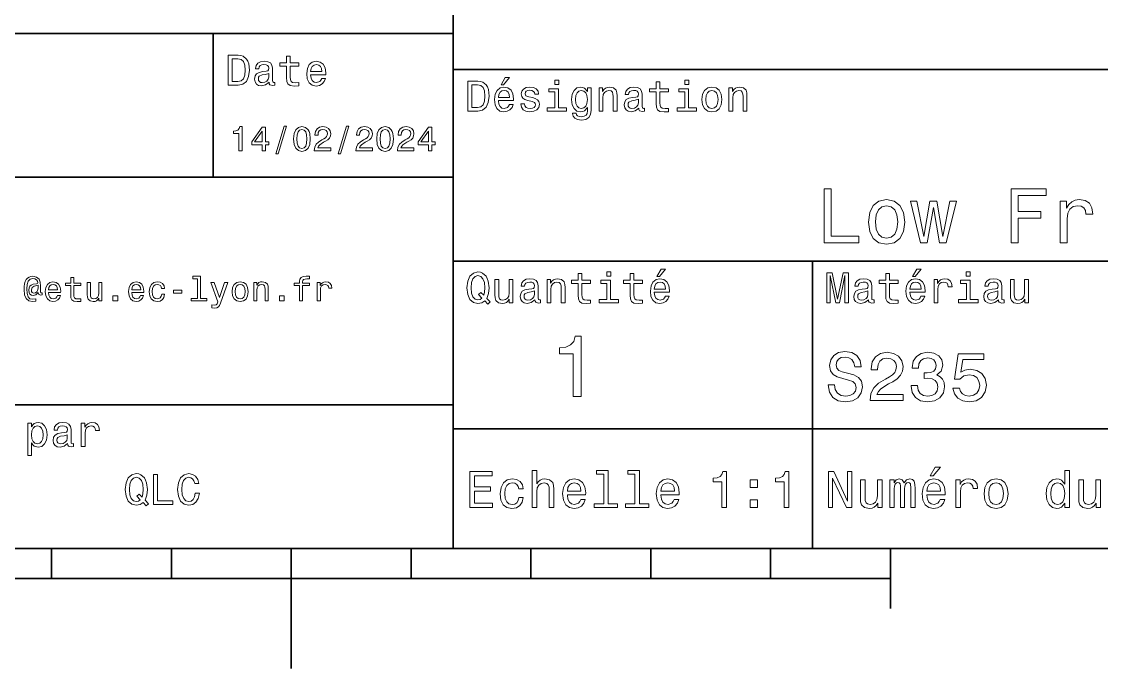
# Model space of a CAD drawing. Extents: x 0 to 297, y 0 to 210.
# Drawn here: x 126 to 216.1, y 0 to 54 of the extents above; entities that cross this region are included whole.
import ezdxf

# ---------------------------------------------------------------- set-up
doc = ezdxf.new("R2010")
doc.units = 0

msp = doc.modelspace()

# ---------------------------------------------------------------- linework, layer by layer
at = {"color": 7, "lineweight": 35}
for p, q in [((162, 10), (162, 70)), ((97, 53), (162, 53)), ((162, 50), (287, 50)), ((97, 41), (162, 41)), ((162, 34), (287, 34)), ((97, 22), (162, 22)), ((162, 20), (287, 20)), ((10, 10), (287, 10)), ((97, 10), (287, 10)), ((98.5, 7.5), (198.5, 7.5))]:
    msp.add_line(p, q, dxfattribs=at)
at = {"color": 7, "lineweight": 35, "ltscale": 0.3}
msp.add_line((142, 41), (142, 53), dxfattribs=at)
at = {"color": 7, "lineweight": 35, "ltscale": 0.35}
msp.add_line((192, 20), (192, 34), dxfattribs=at)
at = {"color": 7, "lineweight": 35, "ltscale": 0.25}
for p, q in [((192, 10), (192, 20)), ((148.5, 10), (148.5, 0))]:
    msp.add_line(p, q, dxfattribs=at)
at = {"color": 7, "lineweight": 35, "ltscale": 0.0625}
for p, q in [((128.5, 10), (128.5, 7.5)), ((138.5, 10), (138.5, 7.5)), ((158.5, 10), (158.5, 7.5)), ((168.5, 10), (168.5, 7.5)), ((178.5, 10), (178.5, 7.5)), ((188.5, 10), (188.5, 7.5))]:
    msp.add_line(p, q, dxfattribs=at)
at = {"color": 7, "lineweight": 35, "ltscale": 0.125}
msp.add_line((198.5, 10), (198.5, 5), dxfattribs=at)
at = {"color": 7, "lineweight": 13}
for points in [[(144.080688, 51.190563), (143.248566, 51.190563), (143.248566, 48.690563), (144.080688, 48.690563), (144.473343, 48.769814), (144.765137, 49.011169), (144.945251, 49.40382), (145.010086, 49.940563), (144.952454, 50.488113), (144.880402, 50.70425), (144.779541, 50.877163), (144.487747, 51.111313), (144.296829, 51.168949)], [(144.055481, 50.891571), (144.329254, 50.837536), (144.516571, 50.671829), (144.628235, 50.376442), (144.664261, 49.940563), (144.624634, 49.519093), (144.51297, 49.223705), (144.322052, 49.047192), (144.055481, 48.989555), (143.583572, 48.989555), (143.583572, 50.891571)], [(146.656342, 48.942726), (146.656342, 48.931919), (146.674347, 48.809441), (146.728394, 48.722984), (146.955338, 48.654541), (147.131851, 48.683357), (147.131851, 48.928314), (147.056198, 48.917507), (146.955338, 48.96434), (146.937317, 49.108429), (146.937317, 50.109871), (146.894089, 50.365635), (146.768005, 50.54575), (146.548264, 50.65382), (146.23848, 50.693443), (145.935883, 50.650219), (145.71254, 50.52774), (145.572052, 50.336815), (145.525223, 50.084656), (145.525223, 50.063042), (145.809799, 50.063042), (145.835022, 50.21434), (145.914261, 50.322407), (146.043945, 50.387249), (146.227661, 50.412464), (146.404175, 50.394455), (146.530258, 50.34042), (146.605911, 50.246758), (146.631119, 50.117077), (146.616714, 49.965778), (146.559082, 49.890129), (146.414978, 49.854107), (146.144806, 49.825291), (145.835022, 49.760448), (145.61528, 49.645176), (145.485596, 49.465057), (145.445969, 49.19849), (145.481995, 48.960735), (145.593658, 48.784222), (145.773773, 48.67255), (146.022339, 48.632927), (146.357346, 48.708576)], [(148.100861, 50.289986), (148.100861, 49.320965), (148.122482, 49.007565), (148.223343, 48.791428), (148.425079, 48.665348), (148.767288, 48.62212), (149.141937, 48.640129), (149.141937, 48.913906), (148.868149, 48.892292), (148.619598, 48.921112), (148.486313, 49.011169), (148.42868, 49.162464), (148.417862, 49.375), (148.417862, 50.289986), (149.141937, 50.289986), (149.141937, 50.560158), (148.417862, 50.560158), (148.417862, 51.125721), (148.100861, 51.125721), (148.100861, 50.560158), (147.553314, 50.560158), (147.553314, 50.289986)], [(150.121765, 49.565922), (151.389771, 49.565922), (151.393372, 49.713619), (151.335739, 50.127884), (151.177231, 50.437683), (150.925079, 50.625), (150.590057, 50.693443), (150.262253, 50.621399), (150.010086, 50.41967), (149.847977, 50.091862), (149.790344, 49.659584), (149.844376, 49.216499), (150.006485, 48.892292), (150.255051, 48.690563), (150.579254, 48.62212), (150.860229, 48.668949), (151.090775, 48.791428), (151.260086, 48.98595), (151.357346, 49.245319), (151.043945, 49.245319), (150.979111, 49.101227), (150.885452, 48.993156), (150.618881, 48.9067), (150.413544, 48.946327), (150.258652, 49.072407), (150.157776, 49.27774), (150.121765, 49.555115)], [(146.620316, 49.367798), (146.577087, 49.180477), (146.461823, 49.036385), (146.28891, 48.942726), (146.07637, 48.910305), (145.939484, 48.928314), (145.842224, 48.98595), (145.780975, 49.086815), (145.76297, 49.227306), (145.777374, 49.353386), (145.835022, 49.443443), (146.065567, 49.544312), (146.357346, 49.587536), (146.620316, 49.673992)], [(150.121765, 49.832493), (150.161377, 50.081055), (150.258652, 50.264771), (150.406342, 50.376442), (150.600861, 50.416069), (150.791794, 50.376442), (150.939484, 50.264771), (151.029541, 50.081055), (151.061966, 49.832493)], [(164.080688, 49.030979), (163.248566, 49.030979), (163.248566, 46.530979), (164.080688, 46.530979), (164.473343, 46.610229), (164.765137, 46.851585), (164.945251, 47.244236), (165.010086, 47.780979), (164.952454, 48.328529), (164.880402, 48.544666), (164.779541, 48.717579), (164.487747, 48.951729), (164.296829, 49.009365)], [(164.055481, 48.731987), (164.329254, 48.677952), (164.516571, 48.512245), (164.628235, 48.216858), (164.664261, 47.780979), (164.624634, 47.359509), (164.51297, 47.064121), (164.322052, 46.887608), (164.055481, 46.829971), (163.583572, 46.829971), (163.583572, 48.731987)], [(166.004318, 48.728386), (166.216858, 48.728386), (166.717575, 49.340778), (166.364548, 49.340778)], [(170.824203, 49.117435), (170.489197, 49.117435), (170.489197, 48.757202), (170.824203, 48.757202)], [(178.943802, 48.130402), (178.943802, 47.161381), (178.965424, 46.84798), (179.066284, 46.631844), (179.268005, 46.505764), (179.610229, 46.462536), (179.984863, 46.480545), (179.984863, 46.754322), (179.71109, 46.732708), (179.46254, 46.761528), (179.329254, 46.851585), (179.271606, 47.00288), (179.260803, 47.215416), (179.260803, 48.130402), (179.984863, 48.130402), (179.984863, 48.400574), (179.260803, 48.400574), (179.260803, 48.966137), (178.943802, 48.966137), (178.943802, 48.400574), (178.396255, 48.400574), (178.396255, 48.130402)], [(181.667145, 49.117435), (181.332138, 49.117435), (181.332138, 48.757202), (181.667145, 48.757202)], [(165.784576, 47.406338), (167.052597, 47.406338), (167.056198, 47.554035), (166.998566, 47.9683), (166.840057, 48.278099), (166.587891, 48.465416), (166.252884, 48.533859), (165.925079, 48.461815), (165.672913, 48.260086), (165.510803, 47.932278), (165.453171, 47.5), (165.507202, 47.056915), (165.669312, 46.732708), (165.917862, 46.530979), (166.242081, 46.462536), (166.523056, 46.509365), (166.753601, 46.631844), (166.922913, 46.826366), (167.020172, 47.085735), (166.706772, 47.085735), (166.641937, 46.941643), (166.548264, 46.833572), (166.281708, 46.747116), (166.07637, 46.786743), (165.921463, 46.912823), (165.820602, 47.118156), (165.784576, 47.395531)], [(165.784576, 47.672909), (165.824203, 47.921471), (165.921463, 48.105186), (166.069168, 48.216858), (166.263687, 48.256485), (166.454605, 48.216858), (166.60231, 48.105186), (166.692368, 47.921471), (166.724777, 47.672909)], [(168.623199, 47.658501), (168.317001, 47.730545), (168.090057, 47.8134), (168.014404, 47.982708), (168.036026, 48.101585), (168.111664, 48.188038), (168.234146, 48.242073), (168.41066, 48.263687), (168.579971, 48.242073), (168.713257, 48.177231), (168.799713, 48.079971), (168.835739, 47.950287), (169.145538, 47.950287), (169.145538, 47.957493), (169.091492, 48.191643), (168.943802, 48.375359), (168.713257, 48.490635), (168.41066, 48.533859), (168.104462, 48.490635), (167.881119, 48.371758), (167.740631, 48.195244), (167.697403, 47.971901), (167.729828, 47.755764), (167.830688, 47.604465), (167.996399, 47.496399), (168.237747, 47.42075), (168.590775, 47.334293), (168.806915, 47.244236), (168.864548, 47.172188), (168.886169, 47.064121), (168.853745, 46.930836), (168.767288, 46.829971), (168.626801, 46.765129), (168.439484, 46.743515), (168.241348, 46.765129), (168.09726, 46.840778), (168, 46.963257), (167.960373, 47.132565), (167.654175, 47.132565), (167.704605, 46.844379), (167.85231, 46.635445), (168.086456, 46.509365), (168.41066, 46.462536), (168.749283, 46.509365), (168.997833, 46.635445), (169.149139, 46.837173), (169.203171, 47.100143), (169.163544, 47.327087), (169.05188, 47.481987), (168.868149, 47.582851)], [(170.8134, 46.79755), (170.8134, 48.400574), (169.999283, 48.400574), (169.999283, 48.130402), (170.496399, 48.130402), (170.496399, 46.79755), (169.847977, 46.79755), (169.847977, 46.530979), (171.469025, 46.530979), (171.469025, 46.79755)], [(173.518738, 46.617435), (173.518738, 48.465416), (173.216141, 48.465416), (173.216141, 48.152016), (172.967575, 48.4366), (172.816284, 48.508644), (172.646973, 48.533859), (172.340775, 48.461815), (172.103027, 48.260086), (171.94812, 47.935879), (171.894089, 47.5), (171.94812, 47.060516), (172.103027, 46.736309), (172.340775, 46.530979), (172.646973, 46.462536), (172.819885, 46.487751), (172.963974, 46.552593), (173.216141, 46.826366), (173.216141, 46.552593), (173.187317, 46.336456), (173.108063, 46.181557), (172.956772, 46.091499), (172.729828, 46.059078), (172.531708, 46.080692), (172.391205, 46.134727), (172.30835, 46.228386), (172.283142, 46.354465), (171.976944, 46.354465), (171.976944, 46.340057), (172.023773, 46.109509), (172.167862, 45.9366), (172.398407, 45.824928), (172.711823, 45.785301), (173.086456, 45.839336), (173.335022, 45.990635), (173.47551, 46.253601)], [(172.221909, 47.5), (172.254318, 47.820606), (172.351593, 48.058357), (172.502884, 48.198845), (172.704605, 48.249279), (172.917145, 48.198845), (173.075653, 48.058357), (173.172913, 47.820606), (173.208939, 47.5), (173.172913, 47.172188), (173.075653, 46.938038), (172.917145, 46.793949), (172.704605, 46.747116), (172.502884, 46.793949), (172.351593, 46.938038), (172.254318, 47.175793)], [(174.181549, 46.530979), (174.498566, 46.530979), (174.498566, 47.647694), (174.530975, 47.903458), (174.635452, 48.090778), (174.797546, 48.206051), (175.013687, 48.249279), (175.1866, 48.213257), (175.294662, 48.115993), (175.348709, 47.953888), (175.366714, 47.737751), (175.366714, 46.530979), (175.683716, 46.530979), (175.683716, 47.802593), (175.669312, 48.058357), (175.604462, 48.270893), (175.391937, 48.465416), (175.060516, 48.533859), (174.876801, 48.508644), (174.721909, 48.440201), (174.588623, 48.324928), (174.484146, 48.170029), (174.484146, 48.465416), (174.181549, 48.465416)], [(177.499283, 46.783142), (177.499283, 46.772335), (177.517288, 46.649857), (177.57132, 46.5634), (177.798264, 46.494957), (177.974777, 46.523773), (177.974777, 46.76873), (177.899139, 46.757923), (177.798264, 46.804756), (177.780258, 46.948845), (177.780258, 47.950287), (177.73703, 48.206051), (177.610947, 48.386166), (177.391205, 48.494236), (177.081406, 48.533859), (176.778824, 48.490635), (176.555481, 48.368156), (176.414978, 48.177231), (176.368149, 47.925072), (176.368149, 47.903458), (176.65274, 47.903458), (176.677948, 48.054756), (176.757202, 48.162823), (176.886887, 48.227665), (177.070602, 48.25288), (177.247116, 48.234871), (177.373199, 48.180836), (177.448853, 48.087173), (177.47406, 47.957493), (177.459656, 47.806194), (177.402023, 47.730545), (177.257919, 47.694523), (176.987747, 47.665707), (176.677948, 47.600864), (176.458206, 47.485592), (176.328537, 47.305473), (176.28891, 47.038906), (176.324921, 46.801151), (176.4366, 46.624638), (176.616714, 46.512966), (176.86528, 46.473343), (177.200287, 46.548992)], [(181.656342, 46.79755), (181.656342, 48.400574), (180.842224, 48.400574), (180.842224, 48.130402), (181.33934, 48.130402), (181.33934, 46.79755), (180.690918, 46.79755), (180.690918, 46.530979), (182.311966, 46.530979), (182.311966, 46.79755)], [(182.762253, 47.496399), (182.819885, 47.056915), (182.985596, 46.732708), (183.248566, 46.530979), (183.601593, 46.462536), (183.951004, 46.530979), (184.213974, 46.729107), (184.379684, 47.053314), (184.440918, 47.496399), (184.379684, 47.935879), (184.213974, 48.263687), (183.951004, 48.461815), (183.601593, 48.533859), (183.248566, 48.461815), (182.985596, 48.260086), (182.819885, 47.935879)], [(183.086456, 47.5), (183.118881, 47.824207), (183.219742, 48.058357), (183.381851, 48.20245), (183.601593, 48.25288), (183.817719, 48.20245), (183.979828, 48.061958), (184.080688, 47.824207), (184.116714, 47.5), (184.080688, 47.172188), (183.979828, 46.934437), (183.817719, 46.790344), (183.601593, 46.743515), (183.381851, 46.790344), (183.219742, 46.934437), (183.118881, 47.172188)], [(185.024506, 46.530979), (185.341492, 46.530979), (185.341492, 47.647694), (185.373917, 47.903458), (185.478394, 48.090778), (185.640488, 48.206051), (185.856628, 48.249279), (186.029541, 48.213257), (186.137604, 48.115993), (186.19165, 47.953888), (186.209656, 47.737751), (186.209656, 46.530979), (186.526657, 46.530979), (186.526657, 47.802593), (186.512253, 48.058357), (186.447403, 48.270893), (186.234879, 48.465416), (185.903458, 48.533859), (185.719742, 48.508644), (185.56485, 48.440201), (185.431564, 48.324928), (185.327087, 48.170029), (185.327087, 48.465416), (185.024506, 48.465416)], [(177.463257, 47.208214), (177.420029, 47.020893), (177.304749, 46.876801), (177.131851, 46.783142), (176.919312, 46.750721), (176.782425, 46.76873), (176.68515, 46.826366), (176.623917, 46.927231), (176.605911, 47.067722), (176.620316, 47.193802), (176.677948, 47.283859), (176.908508, 47.384727), (177.200287, 47.427952), (177.463257, 47.514408)], [(144.14122, 43.224785), (144.403458, 43.224785), (144.403458, 45.239193), (144.207504, 45.239193), (144.155624, 45.0634), (144.05188, 44.945248), (143.893372, 44.876083), (143.674362, 44.853027), (143.674362, 44.648415), (144.14122, 44.648415)], [(146.086456, 43.224785), (146.345825, 43.224785), (146.345825, 43.720463), (146.631134, 43.720463), (146.631134, 43.951008), (146.345825, 43.951008), (146.345825, 45.181557), (146.083572, 45.181557), (145.207504, 43.974064), (145.207504, 43.720463), (146.086456, 43.720463)], [(147.213257, 42.956772), (147.412109, 42.956772), (148.109512, 45.279541), (147.907791, 45.279541)], [(148.703171, 44.201729), (148.746399, 43.749279), (148.881851, 43.426514), (149.097992, 43.230549), (149.397705, 43.167149), (149.694534, 43.230549), (149.910675, 43.426514), (150.043228, 43.749279), (150.08934, 44.201729), (150.043228, 44.651299), (149.98848, 44.829971), (149.910675, 44.976948), (149.694534, 45.172913), (149.397705, 45.239193), (149.097992, 45.172913), (148.881851, 44.974064), (148.746399, 44.651299)], [(150.429398, 43.224785), (151.804047, 43.224785), (151.804047, 43.472622), (150.71759, 43.472622), (150.778107, 43.60807), (150.881851, 43.720463), (151.201736, 43.925072), (151.371765, 44.011528), (151.561966, 44.135448), (151.697418, 44.279541), (151.775223, 44.44957), (151.804047, 44.642651), (151.755051, 44.884727), (151.619598, 45.074928), (151.412109, 45.195965), (151.144104, 45.239193), (150.867447, 45.190201), (150.657059, 45.054756), (150.521622, 44.838619), (150.47551, 44.553314), (150.47551, 44.51297), (150.737762, 44.51297), (150.737762, 44.536022), (150.763687, 44.731991), (150.841507, 44.876083), (150.965424, 44.9683), (151.129684, 45), (151.296829, 44.971184), (151.420746, 44.899136), (151.50145, 44.786743), (151.530258, 44.645535), (151.510086, 44.51297), (151.455338, 44.400578), (151.363113, 44.302593), (151.236313, 44.216141), (151.066284, 44.12392), (150.783859, 43.945248), (150.585022, 43.755043), (150.466858, 43.524498), (150.429398, 43.233429)], [(152.417877, 42.956772), (152.616714, 42.956772), (153.314133, 45.279541), (153.112396, 45.279541)], [(153.899139, 43.224785), (155.273773, 43.224785), (155.273773, 43.472622), (154.187317, 43.472622), (154.247849, 43.60807), (154.351593, 43.720463), (154.671478, 43.925072), (154.841507, 44.011528), (155.031708, 44.135448), (155.167145, 44.279541), (155.244965, 44.44957), (155.273773, 44.642651), (155.224792, 44.884727), (155.08934, 45.074928), (154.881851, 45.195965), (154.613831, 45.239193), (154.337173, 45.190201), (154.126801, 45.054756), (153.991364, 44.838619), (153.945251, 44.553314), (153.945251, 44.51297), (154.207504, 44.51297), (154.207504, 44.536022), (154.233429, 44.731991), (154.311249, 44.876083), (154.435165, 44.9683), (154.599426, 45), (154.766571, 44.971184), (154.890488, 44.899136), (154.971191, 44.786743), (155, 44.645535), (154.979828, 44.51297), (154.925079, 44.400578), (154.832855, 44.302593), (154.706055, 44.216141), (154.536026, 44.12392), (154.253601, 43.945248), (154.054764, 43.755043), (153.9366, 43.524498), (153.899139, 43.233429)], [(155.642654, 44.201729), (155.685883, 43.749279), (155.821335, 43.426514), (156.037476, 43.230549), (156.337173, 43.167149), (156.634003, 43.230549), (156.850143, 43.426514), (156.982712, 43.749279), (157.028824, 44.201729), (156.982712, 44.651299), (156.927963, 44.829971), (156.850143, 44.976948), (156.634003, 45.172913), (156.337173, 45.239193), (156.037476, 45.172913), (155.821335, 44.974064), (155.685883, 44.651299)], [(157.368881, 43.224785), (158.743515, 43.224785), (158.743515, 43.472622), (157.657059, 43.472622), (157.71759, 43.60807), (157.821335, 43.720463), (158.14122, 43.925072), (158.311249, 44.011528), (158.50145, 44.135448), (158.636887, 44.279541), (158.714706, 44.44957), (158.743515, 44.642651), (158.694534, 44.884727), (158.559082, 45.074928), (158.351593, 45.195965), (158.083572, 45.239193), (157.806915, 45.190201), (157.596542, 45.054756), (157.461105, 44.838619), (157.414993, 44.553314), (157.414993, 44.51297), (157.677231, 44.51297), (157.677231, 44.536022), (157.703171, 44.731991), (157.780991, 44.876083), (157.904907, 44.9683), (158.069168, 45), (158.236313, 44.971184), (158.360229, 44.899136), (158.440918, 44.786743), (158.469742, 44.645535), (158.44957, 44.51297), (158.394821, 44.400578), (158.302597, 44.302593), (158.175797, 44.216141), (158.005768, 44.12392), (157.723343, 43.945248), (157.524506, 43.755043), (157.406342, 43.524498), (157.368881, 43.233429)], [(159.965424, 43.224785), (160.224792, 43.224785), (160.224792, 43.720463), (160.510086, 43.720463), (160.510086, 43.951008), (160.224792, 43.951008), (160.224792, 45.181557), (159.96254, 45.181557), (159.086456, 43.974064), (159.086456, 43.720463), (159.965424, 43.720463)], [(145.44957, 43.951008), (146.086456, 44.847263), (146.086456, 43.951008)], [(148.979828, 44.201729), (149.002884, 44.550434), (149.074936, 44.801155), (149.20462, 44.948128), (149.397705, 45), (149.587906, 44.948128), (149.71759, 44.801155), (149.789627, 44.550434), (149.812683, 44.201729), (149.789627, 43.850143), (149.71759, 43.599426), (149.587906, 43.45245), (149.397705, 43.403458), (149.20462, 43.45245), (149.074936, 43.599426), (149.002884, 43.850143)], [(155.919312, 44.201729), (155.942368, 44.550434), (156.01442, 44.801155), (156.144104, 44.948128), (156.337173, 45), (156.527374, 44.948128), (156.657059, 44.801155), (156.729111, 44.550434), (156.752167, 44.201729), (156.729111, 43.850143), (156.657059, 43.599426), (156.527374, 43.45245), (156.337173, 43.403458), (156.144104, 43.45245), (156.01442, 43.599426), (155.942368, 43.850143)], [(159.328537, 43.951008), (159.965424, 44.847263), (159.965424, 43.951008)], [(192.956055, 35.530258), (195.847977, 35.530258), (195.847977, 36.074928), (193.552597, 36.074928), (193.552597, 40.030258), (192.956055, 40.030258)], [(208.556915, 35.530258), (209.159943, 35.530258), (209.159943, 37.598701), (211.053314, 37.598701), (211.053314, 38.136887), (209.159943, 38.136887), (209.159943, 39.485588), (211.487747, 39.485588), (211.487747, 40.030258), (208.556915, 40.030258)], [(196.664978, 37.268009), (196.768723, 36.476944), (197.067001, 35.893372), (197.540344, 35.530258), (198.175797, 35.407059), (198.804749, 35.530258), (199.278091, 35.886887), (199.57637, 36.470459), (199.6866, 37.268009), (199.57637, 38.059078), (199.278091, 38.649136), (198.804749, 39.005764), (198.175797, 39.135445), (197.540344, 39.005764), (197.067001, 38.642651), (196.768723, 38.059078)], [(201.560516, 35.530258), (202.079254, 38.48703), (202.597977, 35.530258), (203.142654, 35.530258), (203.99855, 39.012245), (203.447403, 39.012245), (202.870316, 36.055473), (202.358063, 39.012245), (201.793945, 39.012245), (201.281693, 36.055473), (200.704605, 39.012245), (200.159943, 39.012245), (201.015854, 35.530258)], [(212.661377, 35.530258), (213.231995, 35.530258), (213.231995, 37.520893), (213.290344, 38.000721), (213.465424, 38.344379), (213.750717, 38.551872), (214.133286, 38.623199), (214.418579, 38.577808), (214.632568, 38.448124), (214.762238, 38.227665), (214.807632, 37.929394), (215.38472, 37.929394), (215.306915, 38.454609), (215.092941, 38.830692), (214.736313, 39.057636), (214.25, 39.135445), (213.919312, 39.083572), (213.634003, 38.953888), (213.381119, 38.733429), (213.180115, 38.435158), (213.180115, 39.012245), (212.661377, 39.012245)], [(197.24855, 37.274494), (197.306915, 37.858067), (197.488464, 38.279537), (197.780258, 38.538902), (198.175797, 38.629681), (198.564835, 38.538902), (198.856628, 38.286022), (199.038177, 37.858067), (199.103027, 37.274494), (199.038177, 36.684437), (198.856628, 36.256481), (198.564835, 35.997116), (198.175797, 35.912823), (197.780258, 35.997116), (197.488464, 36.256481), (197.306915, 36.684437)], [(179.015854, 32.728386), (179.228394, 32.728386), (179.729111, 33.340778), (179.376083, 33.340778)], [(200.341492, 32.728386), (200.554031, 32.728386), (201.054749, 33.340778), (200.701736, 33.340778)], [(127.708939, 31.190201), (127.708939, 31.357347), (127.662827, 31.348703), (127.60807, 31.368876), (127.590782, 31.429394), (127.590782, 31.902018), (127.567726, 32.236309), (127.47551, 32.48415), (127.259369, 32.668587), (126.956772, 32.734871), (126.780983, 32.717579), (126.631126, 32.665707), (126.501442, 32.57925), (126.397697, 32.458214), (126.317001, 32.305473), (126.259369, 32.118156), (126.224785, 31.893372), (126.213257, 31.639769), (126.253601, 31.193083), (126.383286, 30.87608), (126.599426, 30.685879), (126.907784, 30.62536), (127.190201, 30.671469), (127.190201, 30.861671), (126.942368, 30.815561), (126.703171, 30.864553), (126.54467, 31.023054), (126.458214, 31.291065), (126.432281, 31.680115), (126.461098, 32.060516), (126.559082, 32.331413), (126.717583, 32.495678), (126.948128, 32.55043), (127.123917, 32.51873), (127.253601, 32.443802), (127.334297, 32.331413), (127.363113, 32.201729), (127.331413, 32.138329), (127.244957, 32.109509), (126.96254, 32.06628), (126.806915, 32.00288), (126.694527, 31.904898), (126.628242, 31.769451), (126.60807, 31.590778), (126.634003, 31.397694), (126.706055, 31.253601), (126.824211, 31.164265), (126.979828, 31.135447), (127.207497, 31.195965), (127.400574, 31.386166), (127.400574, 31.368876), (127.446686, 31.216137), (127.605186, 31.170029)], [(130.103745, 31.959654), (130.103745, 31.184437), (130.121033, 30.933718), (130.201736, 30.760807), (130.363113, 30.659943), (130.636887, 30.62536), (130.9366, 30.639769), (130.9366, 30.858789), (130.717575, 30.841497), (130.518738, 30.864553), (130.412109, 30.9366), (130.365997, 31.057636), (130.357346, 31.227665), (130.357346, 31.959654), (130.9366, 31.959654), (130.9366, 32.175793), (130.357346, 32.175793), (130.357346, 32.628242), (130.103745, 32.628242), (130.103745, 32.175793), (129.66571, 32.175793), (129.66571, 31.959654)], [(140.677246, 32.536022), (140.677246, 30.893372), (140.155624, 30.893372), (140.155624, 30.680115), (141.44957, 30.680115), (141.44957, 30.893372), (140.930847, 30.893372), (140.930847, 32.749279), (140.279541, 32.749279), (140.279541, 32.536022)], [(149.198853, 31.959654), (149.198853, 30.680115), (149.452454, 30.680115), (149.452454, 31.959654), (150.028824, 31.959654), (150.028824, 32.175793), (149.452454, 32.175793), (149.452454, 32.270893), (149.472626, 32.386166), (149.53891, 32.463978), (149.651306, 32.510086), (149.812683, 32.527378), (150.028824, 32.51585), (150.028824, 32.734871), (149.755051, 32.749279), (149.507217, 32.723343), (149.334305, 32.645531), (149.23056, 32.510086), (149.198853, 32.317001), (149.198853, 32.175793), (148.734879, 32.175793), (148.734879, 31.959654)], [(164.642654, 30.685879), (164.916428, 30.401297), (165.107346, 30.592218), (164.811966, 30.894812), (164.963257, 31.305475), (165.010086, 31.780979), (164.941635, 32.339336), (164.862396, 32.56628), (164.757919, 32.753601), (164.46254, 33.009365), (164.282425, 33.074207), (164.08429, 33.099422), (163.702454, 33.009365), (163.41066, 32.757202), (163.223343, 32.342937), (163.158508, 31.780979), (163.223343, 31.219019), (163.407059, 30.804754), (163.698853, 30.54899), (164.08429, 30.462536), (164.39769, 30.520172)], [(164.41571, 30.916426), (164.260803, 30.801151), (164.08429, 30.765129), (163.850143, 30.829971), (163.666428, 31.024494), (163.543945, 31.341497), (163.504318, 31.780979), (163.543945, 32.216858), (163.662827, 32.537464), (163.846542, 32.731987), (164.08429, 32.80043), (164.318451, 32.731987), (164.502167, 32.533859), (164.621033, 32.213257), (164.664261, 31.780979), (164.631851, 31.40634), (164.5634, 31.150576), (164.329254, 31.395533), (164.13472, 31.211815)], [(166.998566, 32.465416), (166.681549, 32.465416), (166.681549, 31.348703), (166.645538, 31.089336), (166.541061, 30.902016), (166.378967, 30.786743), (166.166428, 30.750719), (165.997116, 30.779539), (165.889053, 30.865993), (165.827805, 31.013687), (165.8134, 31.222622), (165.8134, 32.465416), (165.496399, 32.465416), (165.496399, 31.193804), (165.507202, 30.93804), (165.575653, 30.725504), (165.784576, 30.530979), (166.119598, 30.462536), (166.299713, 30.487751), (166.454605, 30.552593), (166.587891, 30.664265), (166.695969, 30.826368), (166.695969, 30.530979), (166.998566, 30.530979)], [(168.824921, 30.78314), (168.824921, 30.772333), (168.842941, 30.649855), (168.896973, 30.5634), (169.123917, 30.494957), (169.30043, 30.523775), (169.30043, 30.768732), (169.224777, 30.757925), (169.123917, 30.804754), (169.105911, 30.948847), (169.105911, 31.950287), (169.062683, 32.206051), (168.9366, 32.386166), (168.716858, 32.494236), (168.407059, 32.533859), (168.104462, 32.490635), (167.881119, 32.368156), (167.740631, 32.177231), (167.693802, 31.925072), (167.693802, 31.903458), (167.978394, 31.903458), (168.003601, 32.054756), (168.082855, 32.162823), (168.21254, 32.227665), (168.396255, 32.25288), (168.572769, 32.234871), (168.698853, 32.180836), (168.77449, 32.087173), (168.799713, 31.957493), (168.785309, 31.806194), (168.727661, 31.730547), (168.583572, 31.694523), (168.3134, 31.665705), (168.003601, 31.600864), (167.783859, 31.48559), (167.654175, 31.305475), (167.614548, 31.038904), (167.650574, 30.801151), (167.762253, 30.62464), (167.942368, 30.512968), (168.190918, 30.473343), (168.52594, 30.54899)], [(169.844376, 30.530979), (170.161377, 30.530979), (170.161377, 31.647694), (170.193802, 31.903458), (170.298279, 32.090778), (170.460373, 32.206051), (170.676514, 32.249279), (170.849426, 32.213257), (170.957489, 32.115993), (171.011536, 31.95389), (171.029541, 31.737751), (171.029541, 30.530979), (171.346542, 30.530979), (171.346542, 31.802593), (171.332138, 32.058357), (171.267288, 32.270893), (171.054749, 32.465416), (170.723343, 32.533859), (170.539627, 32.508644), (170.38472, 32.440201), (170.251434, 32.324928), (170.146973, 32.170029), (170.146973, 32.465416), (169.844376, 32.465416)], [(172.438034, 32.130402), (172.438034, 31.161383), (172.459656, 30.847982), (172.560516, 30.631844), (172.762253, 30.505762), (173.104462, 30.462536), (173.479111, 30.480547), (173.479111, 30.754322), (173.205338, 30.732708), (172.956772, 30.761526), (172.823486, 30.851583), (172.765854, 31.002882), (172.755035, 31.215418), (172.755035, 32.130402), (173.479111, 32.130402), (173.479111, 32.400574), (172.755035, 32.400574), (172.755035, 32.966137), (172.438034, 32.966137), (172.438034, 32.400574), (171.890488, 32.400574), (171.890488, 32.130402)], [(175.161377, 33.117435), (174.82637, 33.117435), (174.82637, 32.757202), (175.161377, 32.757202)], [(176.775223, 32.130402), (176.775223, 31.161383), (176.796829, 30.847982), (176.89769, 30.631844), (177.099426, 30.505762), (177.44165, 30.462536), (177.816284, 30.480547), (177.816284, 30.754322), (177.542511, 30.732708), (177.293945, 30.761526), (177.16066, 30.851583), (177.103027, 31.002882), (177.092224, 31.215418), (177.092224, 32.130402), (177.816284, 32.130402), (177.816284, 32.400574), (177.092224, 32.400574), (177.092224, 32.966137), (176.775223, 32.966137), (176.775223, 32.400574), (176.227661, 32.400574), (176.227661, 32.130402)], [(178.796112, 31.40634), (180.064117, 31.40634), (180.067719, 31.554033), (180.010086, 31.9683), (179.851593, 32.278099), (179.599426, 32.465416), (179.264404, 32.533859), (178.9366, 32.461815), (178.684433, 32.260086), (178.522339, 31.932276), (178.464691, 31.5), (178.518738, 31.056915), (178.680832, 30.732708), (178.929398, 30.530979), (179.253601, 30.462536), (179.534576, 30.509365), (179.765137, 30.631844), (179.934433, 30.826368), (180.031708, 31.085733), (179.718292, 31.085733), (179.653458, 30.941643), (179.559799, 30.833572), (179.293228, 30.747118), (179.087891, 30.786743), (178.932999, 30.912823), (178.832138, 31.118155), (178.796112, 31.395533)], [(193.183716, 30.530979), (193.46109, 30.530979), (193.46109, 32.80043), (193.929398, 30.530979), (194.239197, 30.530979), (194.703888, 32.80043), (194.703888, 30.530979), (194.984863, 30.530979), (194.984863, 33.030979), (194.545395, 33.030979), (194.08429, 30.826368), (193.626801, 33.030979), (193.183716, 33.030979)], [(196.656342, 30.78314), (196.656342, 30.772333), (196.674347, 30.649855), (196.728394, 30.5634), (196.955338, 30.494957), (197.131851, 30.523775), (197.131851, 30.768732), (197.056198, 30.757925), (196.955338, 30.804754), (196.937317, 30.948847), (196.937317, 31.950287), (196.894089, 32.206051), (196.768005, 32.386166), (196.548264, 32.494236), (196.23848, 32.533859), (195.935883, 32.490635), (195.71254, 32.368156), (195.572052, 32.177231), (195.525223, 31.925072), (195.525223, 31.903458), (195.809799, 31.903458), (195.835022, 32.054756), (195.914261, 32.162823), (196.043945, 32.227665), (196.227661, 32.25288), (196.404175, 32.234871), (196.530258, 32.180836), (196.605911, 32.087173), (196.631119, 31.957493), (196.616714, 31.806194), (196.559082, 31.730547), (196.414978, 31.694523), (196.144806, 31.665705), (195.835022, 31.600864), (195.61528, 31.48559), (195.485596, 31.305475), (195.445969, 31.038904), (195.481995, 30.801151), (195.593658, 30.62464), (195.773773, 30.512968), (196.022339, 30.473343), (196.357346, 30.54899)], [(198.100861, 32.130402), (198.100861, 31.161383), (198.122482, 30.847982), (198.223343, 30.631844), (198.425079, 30.505762), (198.767288, 30.462536), (199.141937, 30.480547), (199.141937, 30.754322), (198.868149, 30.732708), (198.619598, 30.761526), (198.486313, 30.851583), (198.42868, 31.002882), (198.417862, 31.215418), (198.417862, 32.130402), (199.141937, 32.130402), (199.141937, 32.400574), (198.417862, 32.400574), (198.417862, 32.966137), (198.100861, 32.966137), (198.100861, 32.400574), (197.553314, 32.400574), (197.553314, 32.130402)], [(200.121765, 31.40634), (201.389771, 31.40634), (201.393372, 31.554033), (201.335739, 31.9683), (201.177231, 32.278099), (200.925079, 32.465416), (200.590057, 32.533859), (200.262253, 32.461815), (200.010086, 32.260086), (199.847977, 31.932276), (199.790344, 31.5), (199.844376, 31.056915), (200.006485, 30.732708), (200.255051, 30.530979), (200.579254, 30.462536), (200.860229, 30.509365), (201.090775, 30.631844), (201.260086, 30.826368), (201.357346, 31.085733), (201.043945, 31.085733), (200.979111, 30.941643), (200.885452, 30.833572), (200.618881, 30.747118), (200.413544, 30.786743), (200.258652, 30.912823), (200.157776, 31.118155), (200.121765, 31.395533)], [(202.131851, 30.530979), (202.448853, 30.530979), (202.448853, 31.636887), (202.481262, 31.903458), (202.578537, 32.094379), (202.73703, 32.209652), (202.94957, 32.249279), (203.108063, 32.224064), (203.226944, 32.152016), (203.298996, 32.029537), (203.324203, 31.863832), (203.644806, 31.863832), (203.601593, 32.155621), (203.482712, 32.364552), (203.284576, 32.490635), (203.014404, 32.533859), (202.830688, 32.505043), (202.672195, 32.432995), (202.531708, 32.310516), (202.420029, 32.144814), (202.420029, 32.465416), (202.131851, 32.465416)], [(205.161377, 33.117435), (204.82637, 33.117435), (204.82637, 32.757202), (205.161377, 32.757202)], [(207.499283, 30.78314), (207.499283, 30.772333), (207.517288, 30.649855), (207.57132, 30.5634), (207.798264, 30.494957), (207.974777, 30.523775), (207.974777, 30.768732), (207.899139, 30.757925), (207.798264, 30.804754), (207.780258, 30.948847), (207.780258, 31.950287), (207.73703, 32.206051), (207.610947, 32.386166), (207.391205, 32.494236), (207.081406, 32.533859), (206.778824, 32.490635), (206.555481, 32.368156), (206.414978, 32.177231), (206.368149, 31.925072), (206.368149, 31.903458), (206.65274, 31.903458), (206.677948, 32.054756), (206.757202, 32.162823), (206.886887, 32.227665), (207.070602, 32.25288), (207.247116, 32.234871), (207.373199, 32.180836), (207.448853, 32.087173), (207.47406, 31.957493), (207.459656, 31.806194), (207.402023, 31.730547), (207.257919, 31.694523), (206.987747, 31.665705), (206.677948, 31.600864), (206.458206, 31.48559), (206.328537, 31.305475), (206.28891, 31.038904), (206.324921, 30.801151), (206.4366, 30.62464), (206.616714, 30.512968), (206.86528, 30.473343), (207.200287, 30.54899)], [(210.010086, 32.465416), (209.693085, 32.465416), (209.693085, 31.348703), (209.657059, 31.089336), (209.552597, 30.902016), (209.390488, 30.786743), (209.177948, 30.750719), (209.008636, 30.779539), (208.900574, 30.865993), (208.83934, 31.013687), (208.824921, 31.222622), (208.824921, 32.465416), (208.507919, 32.465416), (208.507919, 31.193804), (208.518738, 30.93804), (208.587173, 30.725504), (208.796112, 30.530979), (209.131119, 30.462536), (209.311234, 30.487751), (209.466141, 30.552593), (209.599426, 30.664265), (209.707489, 30.826368), (209.707489, 30.530979), (210.010086, 30.530979)], [(127.374641, 31.734869), (127.345825, 31.556196), (127.273773, 31.429394), (127.164268, 31.351585), (127.034584, 31.328529), (126.945244, 31.342939), (126.881844, 31.394812), (126.841499, 31.481268), (126.829971, 31.602304), (126.878967, 31.801151), (127.046112, 31.904898), (127.374641, 31.98559)], [(128.250717, 31.380404), (129.265137, 31.380404), (129.268005, 31.498558), (129.221909, 31.829971), (129.095108, 32.077808), (128.893372, 32.227665), (128.625366, 32.282421), (128.363113, 32.224785), (128.161377, 32.0634), (128.031708, 31.801151), (127.985596, 31.45533), (128.028824, 31.100864), (128.158508, 30.841497), (128.357346, 30.680115), (128.616714, 30.62536), (128.841507, 30.662825), (129.02594, 30.760807), (129.161377, 30.916426), (129.239197, 31.123919), (128.98848, 31.123919), (128.9366, 31.008644), (128.861679, 30.92219), (128.648422, 30.853025), (128.484146, 30.884726), (128.360229, 30.98559), (128.279541, 31.149855), (128.250717, 31.371758)], [(128.250717, 31.593658), (128.282425, 31.792507), (128.360229, 31.93948), (128.478394, 32.028816), (128.634003, 32.060516), (128.786743, 32.028816), (128.904907, 31.93948), (128.976944, 31.792507), (129.002884, 31.593658)], [(132.69165, 32.227665), (132.438049, 32.227665), (132.438049, 31.334293), (132.409225, 31.126801), (132.325653, 30.976944), (132.195969, 30.884726), (132.02594, 30.855907), (131.890488, 30.878962), (131.804031, 30.948126), (131.755051, 31.066282), (131.743515, 31.233429), (131.743515, 32.227665), (131.489914, 32.227665), (131.489914, 31.210375), (131.498566, 31.005764), (131.553314, 30.835733), (131.720459, 30.680115), (131.98848, 30.62536), (132.132568, 30.645533), (132.256485, 30.697405), (132.363113, 30.786743), (132.44957, 30.916426), (132.44957, 30.680115), (132.69165, 30.680115)], [(135.190201, 31.380404), (136.20462, 31.380404), (136.207489, 31.498558), (136.161392, 31.829971), (136.034592, 32.077808), (135.832855, 32.227665), (135.56485, 32.282421), (135.302597, 32.224785), (135.100861, 32.0634), (134.971191, 31.801151), (134.925079, 31.45533), (134.968307, 31.100864), (135.097992, 30.841497), (135.296829, 30.680115), (135.556198, 30.62536), (135.780975, 30.662825), (135.965424, 30.760807), (136.100861, 30.916426), (136.17868, 31.123919), (135.927963, 31.123919), (135.876083, 31.008644), (135.801147, 30.92219), (135.587906, 30.853025), (135.42363, 30.884726), (135.299713, 30.98559), (135.219025, 31.149855), (135.190201, 31.371758)], [(135.190201, 31.593658), (135.221909, 31.792507), (135.299713, 31.93948), (135.417877, 32.028816), (135.573486, 32.060516), (135.726227, 32.028816), (135.844391, 31.93948), (135.916428, 31.792507), (135.942368, 31.593658)], [(137.688766, 31.714697), (137.939484, 31.714697), (137.887604, 31.945244), (137.763702, 32.126801), (137.570618, 32.239193), (137.319885, 32.282421), (137.043228, 32.224785), (136.832855, 32.0634), (136.700287, 31.801151), (136.654175, 31.449568), (136.697418, 31.100864), (136.827087, 30.841497), (137.031708, 30.680115), (137.311249, 30.62536), (137.559082, 30.668587), (137.752167, 30.789625), (137.884735, 30.979826), (137.942368, 31.233429), (137.700287, 31.233429), (137.657074, 31.072046), (137.57637, 30.951008), (137.461105, 30.87608), (137.319885, 30.853025), (137.144104, 30.89049), (137.017303, 31.005764), (136.939484, 31.193083), (136.913544, 31.458212), (136.939484, 31.717579), (137.020172, 31.904898), (137.149857, 32.020172), (137.319885, 32.060516), (137.469742, 32.03458), (137.582138, 31.9683), (137.657074, 31.858789)], [(138.685883, 31.340057), (139.383286, 31.340057), (139.383286, 31.567722), (138.685883, 31.567722)], [(142.948135, 32.227665), (142.504333, 30.95389), (142.069168, 32.227665), (141.792511, 32.227665), (142.380402, 30.59366), (142.328537, 30.449568), (142.247849, 30.351585), (142.112396, 30.319883), (141.878967, 30.348703), (141.878967, 30.103746), (142.123932, 30.08069), (142.299713, 30.103746), (142.423645, 30.175793), (142.51297, 30.299711), (142.59079, 30.481268), (143.219025, 32.227665)], [(143.567734, 31.45245), (143.613831, 31.100864), (143.746399, 30.841497), (143.956787, 30.680115), (144.239197, 30.62536), (144.518738, 30.680115), (144.729111, 30.838615), (144.861679, 31.097982), (144.910675, 31.45245), (144.861679, 31.804033), (144.729111, 32.06628), (144.518738, 32.224785), (144.239197, 32.282421), (143.956787, 32.224785), (143.746399, 32.0634), (143.613831, 31.804033)], [(143.827087, 31.45533), (143.853027, 31.714697), (143.933716, 31.902018), (144.063416, 32.017292), (144.239197, 32.057636), (144.412109, 32.017292), (144.541794, 31.904898), (144.622482, 31.714697), (144.651306, 31.45533), (144.622482, 31.193083), (144.541794, 31.002882), (144.412109, 30.887608), (144.239197, 30.850143), (144.063416, 30.887608), (143.933716, 31.002882), (143.853027, 31.193083)], [(145.377533, 30.680115), (145.631134, 30.680115), (145.631134, 31.573486), (145.657074, 31.778097), (145.740646, 31.927954), (145.870331, 32.020172), (146.043243, 32.054756), (146.181564, 32.025936), (146.268021, 31.948126), (146.311249, 31.818443), (146.325653, 31.645533), (146.325653, 30.680115), (146.579254, 30.680115), (146.579254, 31.697407), (146.567734, 31.902018), (146.515854, 32.072044), (146.345825, 32.227665), (146.080704, 32.282421), (145.933731, 32.262249), (145.809814, 32.207493), (145.703186, 32.115273), (145.619598, 31.991354), (145.619598, 32.227665), (145.377533, 32.227665)], [(150.677246, 30.680115), (150.930847, 30.680115), (150.930847, 31.56484), (150.956787, 31.778097), (151.034592, 31.930836), (151.161392, 32.023056), (151.331421, 32.054756), (151.458221, 32.03458), (151.553314, 31.976944), (151.610962, 31.878962), (151.631134, 31.746397), (151.887619, 31.746397), (151.853027, 31.979826), (151.757935, 32.146973), (151.599426, 32.247837), (151.383301, 32.282421), (151.236328, 32.259365), (151.109528, 32.201729), (150.997131, 32.103745), (150.907791, 31.971182), (150.907791, 32.227665), (150.677246, 32.227665)], [(175.150574, 30.79755), (175.150574, 32.400574), (174.336456, 32.400574), (174.336456, 32.130402), (174.833572, 32.130402), (174.833572, 30.79755), (174.185165, 30.79755), (174.185165, 30.530979), (175.806198, 30.530979), (175.806198, 30.79755)], [(178.796112, 31.672911), (178.835739, 31.921469), (178.932999, 32.105186), (179.080688, 32.216858), (179.275208, 32.256485), (179.466141, 32.216858), (179.613831, 32.105186), (179.703888, 31.921469), (179.736313, 31.672911)], [(200.121765, 31.672911), (200.161377, 31.921469), (200.258652, 32.105186), (200.406342, 32.216858), (200.600861, 32.256485), (200.791794, 32.216858), (200.939484, 32.105186), (201.029541, 31.921469), (201.061966, 31.672911)], [(205.150574, 30.79755), (205.150574, 32.400574), (204.336456, 32.400574), (204.336456, 32.130402), (204.833572, 32.130402), (204.833572, 30.79755), (204.185165, 30.79755), (204.185165, 30.530979), (205.806198, 30.530979), (205.806198, 30.79755)], [(133.631134, 30.680115), (134.028824, 30.680115), (134.028824, 31.10951), (133.631134, 31.10951)], [(147.510101, 30.680115), (147.907791, 30.680115), (147.907791, 31.10951), (147.510101, 31.10951)], [(168.78891, 31.208212), (168.745682, 31.020893), (168.630402, 30.876801), (168.457489, 30.78314), (168.244965, 30.750719), (168.108063, 30.768732), (168.010803, 30.826368), (167.94957, 30.927233), (167.931549, 31.067722), (167.945969, 31.193804), (168.003601, 31.283861), (168.234146, 31.384726), (168.52594, 31.427954), (168.78891, 31.514408)], [(196.620316, 31.208212), (196.577087, 31.020893), (196.461823, 30.876801), (196.28891, 30.78314), (196.07637, 30.750719), (195.939484, 30.768732), (195.842224, 30.826368), (195.780975, 30.927233), (195.76297, 31.067722), (195.777374, 31.193804), (195.835022, 31.283861), (196.065567, 31.384726), (196.357346, 31.427954), (196.620316, 31.514408)], [(207.463257, 31.208212), (207.420029, 31.020893), (207.304749, 30.876801), (207.131851, 30.78314), (206.919312, 30.750719), (206.782425, 30.768732), (206.68515, 30.826368), (206.623917, 30.927233), (206.605911, 31.067722), (206.620316, 31.193804), (206.677948, 31.283861), (206.908508, 31.384726), (207.200287, 31.427954), (207.463257, 31.514408)], [(172.038925, 22.700289), (172.694534, 22.700289), (172.694534, 27.736313), (172.20462, 27.736313), (172.074936, 27.296831), (171.815582, 27.001442), (171.419327, 26.828531), (170.87178, 26.770893), (170.87178, 26.259367), (172.038925, 26.259367)], [(193.824203, 23.680117), (193.299713, 23.680117), (193.414978, 23.069164), (193.703171, 22.619596), (194.146973, 22.348703), (194.746399, 22.250721), (195.340057, 22.342941), (195.783859, 22.596542), (196.066284, 22.994238), (196.170029, 23.518732), (196.083572, 23.991356), (195.841492, 24.296831), (195.44957, 24.49856), (194.925079, 24.648417), (194.47551, 24.757925), (194.181549, 24.884727), (194.014404, 25.069164), (193.96254, 25.357349), (194.014404, 25.616714), (194.164261, 25.812681), (194.394806, 25.945246), (194.711823, 25.991356), (195.034576, 25.933718), (195.288177, 25.778099), (195.455338, 25.518732), (195.536026, 25.167149), (196.060516, 25.167149), (196.060516, 25.178675), (195.968292, 25.720463), (195.697403, 26.12392), (195.270889, 26.377522), (194.694519, 26.463978), (194.175797, 26.377522), (193.772339, 26.135448), (193.51297, 25.760807), (193.420746, 25.276657), (193.495682, 24.844381), (193.714691, 24.550434), (194.060516, 24.354467), (194.533142, 24.204613), (195, 24.072046), (195.351578, 23.945246), (195.564835, 23.760807), (195.639771, 23.461096), (195.570602, 23.155621), (195.391937, 22.925074), (195.121033, 22.780981), (194.769455, 22.734871), (194.377518, 22.798271), (194.077805, 22.98271), (193.887604, 23.282421)], [(196.798264, 22.360231), (199.547546, 22.360231), (199.547546, 22.855909), (197.374634, 22.855909), (197.495682, 23.126802), (197.703171, 23.351585), (198.342941, 23.760807), (198.682999, 23.933718), (199.0634, 24.181557), (199.33429, 24.469742), (199.489914, 24.809799), (199.547546, 25.195967), (199.44957, 25.680117), (199.17868, 26.06052), (198.763687, 26.302595), (198.227661, 26.38905), (197.674347, 26.291067), (197.253601, 26.020174), (196.982712, 25.587896), (196.890488, 25.017292), (196.890488, 24.9366), (197.414978, 24.9366), (197.414978, 24.98271), (197.466858, 25.374641), (197.622482, 25.662825), (197.870316, 25.847263), (198.198853, 25.910664), (198.533142, 25.853027), (198.780975, 25.708935), (198.942368, 25.48415), (199, 25.201729), (198.959656, 24.9366), (198.850143, 24.711817), (198.66571, 24.51585), (198.412109, 24.342941), (198.072052, 24.158503), (197.507202, 23.801153), (197.109512, 23.42075), (196.873199, 22.959656), (196.798264, 22.377522)], [(200.221909, 23.616716), (200.221909, 23.57637), (200.314117, 23.023056), (200.585022, 22.60807), (201.01152, 22.342941), (201.57637, 22.244957), (202.175797, 22.342941), (202.625366, 22.596542), (202.913544, 23), (203.017288, 23.518732), (202.971176, 23.858791), (202.844376, 24.135448), (202.636887, 24.348703), (202.360229, 24.504324), (202.734863, 24.815563), (202.867432, 25.311239), (202.780975, 25.760807), (202.533142, 26.100864), (202.129684, 26.314121), (201.57637, 26.38905), (201.057632, 26.296831), (200.659943, 26.043228), (200.400574, 25.639771), (200.314117, 25.103746), (200.314117, 25.063402), (200.827087, 25.063402), (200.873199, 25.432278), (201.023056, 25.697407), (201.265137, 25.858791), (201.605194, 25.916428), (201.904892, 25.870317), (202.123917, 25.749281), (202.256485, 25.553314), (202.30835, 25.288185), (202.256485, 25.005764), (202.118149, 24.815563), (201.876083, 24.700289), (201.547546, 24.665707), (201.322769, 24.671471), (201.322769, 24.216139), (201.605194, 24.227667), (201.968292, 24.175793), (202.239197, 24.037464), (202.400574, 23.812681), (202.458206, 23.518732), (202.394806, 23.184439), (202.227661, 22.9366), (201.96254, 22.780981), (201.610947, 22.729107), (201.247833, 22.786745), (200.982712, 22.959656), (200.815567, 23.236313), (200.752167, 23.616716)], [(203.714691, 23.40346), (203.841492, 22.930836), (204.123917, 22.56196), (204.53891, 22.331413), (205.069168, 22.244957), (205.651291, 22.348703), (206.106628, 22.631124), (206.394806, 23.080692), (206.504318, 23.657061), (206.406342, 24.193085), (206.129684, 24.613834), (205.697403, 24.884727), (205.138336, 24.98271), (204.706055, 24.913546), (204.371765, 24.723343), (204.533142, 25.801153), (206.285309, 25.801153), (206.285309, 26.273777), (204.146973, 26.273777), (203.829971, 24.152739), (204.291061, 24.152739), (204.625366, 24.423632), (205.05188, 24.521614), (205.420746, 24.458214), (205.703171, 24.273777), (205.881851, 23.991356), (205.945251, 23.628242), (205.881851, 23.265131), (205.697403, 22.98271), (205.414978, 22.804035), (205.05188, 22.740635), (204.746399, 22.780981), (204.510086, 22.913546), (204.337173, 23.121038), (204.250717, 23.40346)], [(126.829254, 20.166426), (126.829254, 20.465418), (126.512253, 20.465418), (126.512253, 17.7817), (126.829254, 17.7817), (126.829254, 18.826368), (126.940926, 18.657061), (127.067009, 18.545389), (127.38401, 18.462536), (127.6866, 18.530979), (127.924355, 18.736311), (128.079254, 19.060518), (128.136887, 19.5), (128.079254, 19.935879), (127.924355, 20.260086), (127.6866, 20.461815), (127.38401, 20.533861), (127.211098, 20.512247), (127.0634, 20.443804), (126.937325, 20.328529)], [(127.329971, 18.747118), (127.117439, 18.793947), (126.96254, 18.93804), (126.86528, 19.17219), (126.832855, 19.5), (126.86528, 19.824207), (126.96254, 20.058357), (127.117439, 20.198847), (127.329971, 20.249279), (127.524498, 20.198847), (127.679398, 20.054754), (127.776657, 19.820604), (127.812683, 19.5), (127.776657, 19.175793), (127.679398, 18.93804), (127.524498, 18.793947)], [(129.847992, 18.78314), (129.847992, 18.772333), (129.865997, 18.649855), (129.920029, 18.5634), (130.146973, 18.494957), (130.323486, 18.523775), (130.323486, 18.768732), (130.247849, 18.757925), (130.146973, 18.804754), (130.128967, 18.948847), (130.128967, 19.950287), (130.085739, 20.206051), (129.959656, 20.386166), (129.739914, 20.494236), (129.430115, 20.533861), (129.127533, 20.490633), (128.904175, 20.368155), (128.763687, 20.177233), (128.716858, 19.925072), (128.716858, 19.903458), (129.00145, 19.903458), (129.026657, 20.054754), (129.105911, 20.162823), (129.235596, 20.227665), (129.419312, 20.252882), (129.595825, 20.234869), (129.721909, 20.180836), (129.797562, 20.087175), (129.822769, 19.957493), (129.808365, 19.806194), (129.750732, 19.730547), (129.606628, 19.694523), (129.336456, 19.665705), (129.026657, 19.600864), (128.806915, 19.48559), (128.677246, 19.305475), (128.637619, 19.038904), (128.67363, 18.801151), (128.785309, 18.62464), (128.965424, 18.512968), (129.213989, 18.473343), (129.548996, 18.54899)], [(130.986313, 18.530979), (131.303314, 18.530979), (131.303314, 19.636887), (131.335739, 19.903458), (131.432999, 20.094379), (131.591507, 20.209654), (131.804047, 20.249279), (131.96254, 20.224062), (132.081421, 20.152016), (132.153473, 20.029537), (132.17868, 19.863832), (132.499283, 19.863832), (132.456055, 20.155619), (132.337189, 20.364553), (132.139053, 20.490633), (131.868881, 20.533861), (131.685165, 20.505043), (131.526657, 20.432997), (131.386169, 20.310518), (131.274506, 20.144812), (131.274506, 20.465418), (130.986313, 20.465418)], [(129.811966, 19.208212), (129.768738, 19.020893), (129.653458, 18.876801), (129.48056, 18.78314), (129.268021, 18.750719), (129.131134, 18.768732), (129.033875, 18.826368), (128.972626, 18.927233), (128.95462, 19.067722), (128.969025, 19.193804), (129.026657, 19.283861), (129.257202, 19.384726), (129.548996, 19.427954), (129.811966, 19.514408)], [(136.136887, 13.845462), (136.41066, 13.56088), (136.601578, 13.751801), (136.306198, 14.054395), (136.457489, 14.465058), (136.504318, 14.940562), (136.435867, 15.498919), (136.356628, 15.725864), (136.252151, 15.913185), (135.956772, 16.168949), (135.776657, 16.233789), (135.578522, 16.259007), (135.196686, 16.168949), (134.904892, 15.916787), (134.717575, 15.502522), (134.65274, 14.940562), (134.717575, 14.378603), (134.901291, 13.964337), (135.193085, 13.708573), (135.578522, 13.622118), (135.891922, 13.679755)], [(140.499268, 14.619957), (140.427231, 14.317364), (140.30835, 14.101225), (140.142654, 13.967939), (139.94812, 13.924712), (139.713974, 13.989553), (139.530258, 14.184078), (139.407776, 14.501081), (139.368149, 14.940562), (139.407776, 15.376441), (139.526657, 15.697046), (139.710373, 15.891571), (139.94812, 15.960014), (140.121033, 15.923992), (140.268723, 15.823127), (140.384003, 15.661023), (140.463257, 15.43768), (140.805466, 15.43768), (140.697403, 15.7799), (140.510086, 16.039265), (140.254318, 16.201368), (139.94812, 16.259007), (139.566284, 16.168949), (139.27449, 15.916787), (139.087173, 15.502522), (139.022324, 14.940562), (139.087173, 14.378603), (139.27449, 13.964337), (139.566284, 13.708573), (139.94812, 13.622118), (140.283142, 13.690562), (140.553314, 13.881484), (140.744232, 14.194885), (140.845093, 14.619957)], [(163.393372, 13.428675), (165.295395, 13.428675), (165.295395, 13.791787), (163.791061, 13.791787), (163.791061, 14.807637), (165.131119, 14.807637), (165.131119, 15.166427), (163.791061, 15.166427), (163.791061, 16.065563), (165.260803, 16.065563), (165.260803, 16.428675), (163.393372, 16.428675)], [(168.610947, 13.428675), (168.991348, 13.428675), (168.991348, 14.768732), (169.030258, 15.075649), (169.155624, 15.300432), (169.350143, 15.438761), (169.609512, 15.490635), (169.817001, 15.447407), (169.946686, 15.330692), (170.011536, 15.136168), (170.033142, 14.876801), (170.033142, 13.428675), (170.413544, 13.428675), (170.413544, 14.954612), (170.396255, 15.261528), (170.318451, 15.516571), (170.0634, 15.75), (169.66571, 15.832133), (169.44957, 15.801874), (169.263687, 15.719741), (169.108063, 15.590058), (168.991348, 15.412825), (168.991348, 16.532421), (168.610947, 16.532421)], [(174.572052, 16.212536), (174.572052, 13.748559), (173.789627, 13.748559), (173.789627, 13.428675), (175.730545, 13.428675), (175.730545, 13.748559), (174.952454, 13.748559), (174.952454, 16.532421), (173.97551, 16.532421), (173.97551, 16.212536)], [(177.174347, 16.212536), (177.174347, 13.748559), (176.391937, 13.748559), (176.391937, 13.428675), (178.332855, 13.428675), (178.332855, 13.748559), (177.554749, 13.748559), (177.554749, 16.532421), (176.577805, 16.532421), (176.577805, 16.212536)], [(184.416412, 13.428675), (184.809784, 13.428675), (184.809784, 16.450289), (184.515839, 16.450289), (184.438034, 16.1866), (184.28241, 16.009367), (184.044662, 15.905621), (183.716125, 15.871038), (183.716125, 15.564121), (184.416412, 15.564121)], [(189.621033, 13.428675), (190.014404, 13.428675), (190.014404, 16.450289), (189.720459, 16.450289), (189.642639, 16.1866), (189.48703, 16.009367), (189.249268, 15.905621), (188.920746, 15.871038), (188.920746, 15.564121), (189.621033, 15.564121)], [(193.315567, 13.428675), (193.674347, 13.428675), (193.674347, 15.888329), (194.824203, 13.428675), (195.286743, 13.428675), (195.286743, 16.428675), (194.92363, 16.428675), (194.92363, 13.969021), (193.786743, 16.428675), (193.315567, 16.428675)], [(201.809799, 16.065563), (202.06485, 16.065563), (202.66571, 16.800432), (202.242081, 16.800432)], [(213.048996, 13.787464), (213.048996, 13.428675), (213.429398, 13.428675), (213.429398, 16.532421), (213.053314, 16.532421), (213.053314, 15.395534), (212.763687, 15.724064), (212.586456, 15.801874), (212.383286, 15.832133), (212.015854, 15.745678), (211.730545, 15.503603), (211.544662, 15.114553), (211.479828, 14.591499), (211.544662, 14.068444), (211.730545, 13.675073), (212.015854, 13.428675), (212.383286, 13.346542), (212.586456, 13.376801), (212.768005, 13.454611)], [(135.909943, 14.076009), (135.755035, 13.960735), (135.578522, 13.924712), (135.344376, 13.989553), (135.16066, 14.184078), (135.038177, 14.501081), (134.99855, 14.940562), (135.038177, 15.376441), (135.157059, 15.697046), (135.340775, 15.891571), (135.578522, 15.960014), (135.812683, 15.891571), (135.996399, 15.693444), (136.115265, 15.372839), (136.158493, 14.940562), (136.126083, 14.565923), (136.057632, 14.310159), (135.823486, 14.555116), (135.628952, 14.371398)], [(137.015839, 13.690562), (138.622467, 13.690562), (138.622467, 13.993155), (137.34726, 13.993155), (137.34726, 16.190563), (137.015839, 16.190563)], [(167.48703, 14.980548), (167.863113, 14.980548), (167.785309, 15.326369), (167.599426, 15.598703), (167.309799, 15.767292), (166.933716, 15.832133), (166.518738, 15.745678), (166.203171, 15.503603), (166.004318, 15.110231), (165.935165, 14.582853), (166, 14.059798), (166.194519, 13.67075), (166.501434, 13.428675), (166.920746, 13.346542), (167.292511, 13.411384), (167.582138, 13.592939), (167.780975, 13.878242), (167.867432, 14.258646), (167.504318, 14.258646), (167.439484, 14.016571), (167.318451, 13.835014), (167.145538, 13.722623), (166.933716, 13.688041), (166.670029, 13.744237), (166.479828, 13.917148), (166.363113, 14.198127), (166.324203, 14.595821), (166.363113, 14.984871), (166.484146, 15.26585), (166.67868, 15.438761), (166.933716, 15.49928), (167.158508, 15.460375), (167.327087, 15.360951), (167.439484, 15.196686)], [(171.546112, 14.479107), (173.067719, 14.479107), (173.072052, 14.656341), (173.002884, 15.153459), (172.812683, 15.525217), (172.510086, 15.75), (172.108063, 15.832133), (171.714691, 15.745678), (171.412109, 15.503603), (171.217575, 15.110231), (171.148422, 14.591499), (171.213257, 14.059798), (171.407776, 13.67075), (171.706055, 13.428675), (172.095108, 13.346542), (172.432281, 13.402739), (172.708939, 13.549712), (172.912109, 13.783141), (173.028824, 14.09438), (172.65274, 14.09438), (172.574936, 13.92147), (172.46254, 13.791787), (172.142654, 13.688041), (171.896255, 13.735591), (171.710373, 13.886888), (171.58934, 14.133286), (171.546112, 14.466139)], [(171.546112, 14.798992), (171.593658, 15.097262), (171.710373, 15.317724), (171.887604, 15.45173), (172.121033, 15.49928), (172.350143, 15.45173), (172.527374, 15.317724), (172.635452, 15.097262), (172.674347, 14.798992)], [(179.353027, 14.479107), (180.874634, 14.479107), (180.878967, 14.656341), (180.809799, 15.153459), (180.619598, 15.525217), (180.317001, 15.75), (179.914978, 15.832133), (179.521606, 15.745678), (179.219025, 15.503603), (179.02449, 15.110231), (178.955338, 14.591499), (179.020172, 14.059798), (179.214691, 13.67075), (179.51297, 13.428675), (179.902023, 13.346542), (180.239197, 13.402739), (180.515854, 13.549712), (180.719025, 13.783141), (180.835739, 14.09438), (180.459656, 14.09438), (180.381851, 13.92147), (180.269455, 13.791787), (179.94957, 13.688041), (179.703171, 13.735591), (179.517288, 13.886888), (179.396255, 14.133286), (179.353027, 14.466139)], [(179.353027, 14.798992), (179.400574, 15.097262), (179.517288, 15.317724), (179.694519, 15.45173), (179.927948, 15.49928), (180.157059, 15.45173), (180.33429, 15.317724), (180.442368, 15.097262), (180.481262, 14.798992)], [(186.798264, 15.105908), (187.394806, 15.105908), (187.394806, 15.75), (186.798264, 15.75)], [(197.798279, 15.75), (197.417862, 15.75), (197.417862, 14.409943), (197.374634, 14.098703), (197.249283, 13.873919), (197.054749, 13.735591), (196.799713, 13.692364), (196.596542, 13.726946), (196.466858, 13.830692), (196.393372, 14.007925), (196.376083, 14.258646), (196.376083, 15.75), (195.995682, 15.75), (195.995682, 14.224064), (196.008652, 13.917148), (196.090775, 13.662104), (196.341492, 13.428675), (196.743515, 13.346542), (196.959656, 13.376801), (197.145538, 13.454611), (197.305481, 13.588617), (197.435165, 13.783141), (197.435165, 13.428675), (197.798279, 13.428675)], [(198.459656, 13.428675), (198.809799, 13.428675), (198.809799, 14.980548), (198.831406, 15.213978), (198.896255, 15.382565), (198.995682, 15.481989), (199.125366, 15.520894), (199.229111, 15.486312), (199.298279, 15.399857), (199.332855, 15.252882), (199.345825, 15.058358), (199.345825, 13.428675), (199.674347, 13.428675), (199.674347, 14.980548), (199.695969, 15.209655), (199.760803, 15.378242), (199.864548, 15.481989), (199.994232, 15.520894), (200.097977, 15.486312), (200.167145, 15.399857), (200.210373, 15.058358), (200.210373, 13.428675), (200.560516, 13.428675), (200.560516, 15.032421), (200.53891, 15.365274), (200.469742, 15.620317), (200.331406, 15.775937), (200.106628, 15.832133), (199.842941, 15.745678), (199.639771, 15.494957), (199.479828, 15.741355), (199.211823, 15.832133), (198.965424, 15.745678), (198.796829, 15.503603), (198.796829, 15.75), (198.459656, 15.75)], [(201.546112, 14.479107), (203.067719, 14.479107), (203.072052, 14.656341), (203.002884, 15.153459), (202.812683, 15.525217), (202.510086, 15.75), (202.108063, 15.832133), (201.714691, 15.745678), (201.412109, 15.503603), (201.217575, 15.110231), (201.148422, 14.591499), (201.213257, 14.059798), (201.407776, 13.67075), (201.706055, 13.428675), (202.095108, 13.346542), (202.432281, 13.402739), (202.708939, 13.549712), (202.912109, 13.783141), (203.028824, 14.09438), (202.65274, 14.09438), (202.574936, 13.92147), (202.46254, 13.791787), (202.142654, 13.688041), (201.896255, 13.735591), (201.710373, 13.886888), (201.58934, 14.133286), (201.546112, 14.466139)], [(201.546112, 14.798992), (201.593658, 15.097262), (201.710373, 15.317724), (201.887604, 15.45173), (202.121033, 15.49928), (202.350143, 15.45173), (202.527374, 15.317724), (202.635452, 15.097262), (202.674347, 14.798992)], [(203.958221, 13.428675), (204.338623, 13.428675), (204.338623, 14.755764), (204.377518, 15.075649), (204.494232, 15.304755), (204.684433, 15.443084), (204.939484, 15.490635), (205.129684, 15.460375), (205.272339, 15.373919), (205.358795, 15.226946), (205.389053, 15.028098), (205.773773, 15.028098), (205.721909, 15.378242), (205.579254, 15.628963), (205.341492, 15.78026), (205.017288, 15.832133), (204.796829, 15.797551), (204.606628, 15.711096), (204.438034, 15.564121), (204.304031, 15.365274), (204.304031, 15.75), (203.958221, 15.75)], [(206.305481, 14.587176), (206.374634, 14.059798), (206.573486, 13.67075), (206.889053, 13.428675), (207.312683, 13.346542), (207.731995, 13.428675), (208.047546, 13.666427), (208.246399, 14.055476), (208.319885, 14.587176), (208.246399, 15.114553), (208.047546, 15.507925), (207.731995, 15.745678), (207.312683, 15.832133), (206.889053, 15.745678), (206.573486, 15.503603), (206.374634, 15.114553)], [(206.694519, 14.591499), (206.733429, 14.980548), (206.854462, 15.261528), (207.048996, 15.434439), (207.312683, 15.494957), (207.572052, 15.434439), (207.766571, 15.26585), (207.887604, 14.980548), (207.930832, 14.591499), (207.887604, 14.198127), (207.766571, 13.912825), (207.572052, 13.739914), (207.312683, 13.683718), (207.048996, 13.739914), (206.854462, 13.912825), (206.733429, 14.198127)], [(212.44812, 15.490635), (212.698853, 15.430116), (212.889053, 15.261528), (213.001434, 14.980548), (213.044678, 14.591499), (213.001434, 14.198127), (212.889053, 13.917148), (212.698853, 13.744237), (212.44812, 13.688041), (212.210373, 13.744237), (212.028824, 13.917148), (211.907776, 14.20245), (211.868881, 14.591499), (211.907776, 14.976225), (212.028824, 15.257205), (212.210373, 15.430116)], [(216.014404, 15.75), (215.634003, 15.75), (215.634003, 14.409943), (215.590775, 14.098703), (215.465424, 13.873919), (215.270889, 13.735591), (215.015854, 13.692364), (214.812683, 13.726946), (214.682999, 13.830692), (214.609512, 14.007925), (214.592224, 14.258646), (214.592224, 15.75), (214.211823, 15.75), (214.211823, 14.224064), (214.224792, 13.917148), (214.306915, 13.662104), (214.557632, 13.428675), (214.959656, 13.346542), (215.175797, 13.376801), (215.361679, 13.454611), (215.521622, 13.588617), (215.651306, 13.783141), (215.651306, 13.428675), (216.014404, 13.428675)], [(186.798264, 13.428675), (187.394806, 13.428675), (187.394806, 14.072767), (186.798264, 14.072767)]]:
    msp.add_lwpolyline(points, close=True, dxfattribs=at)

doc.saveas('drawing.dxf')
